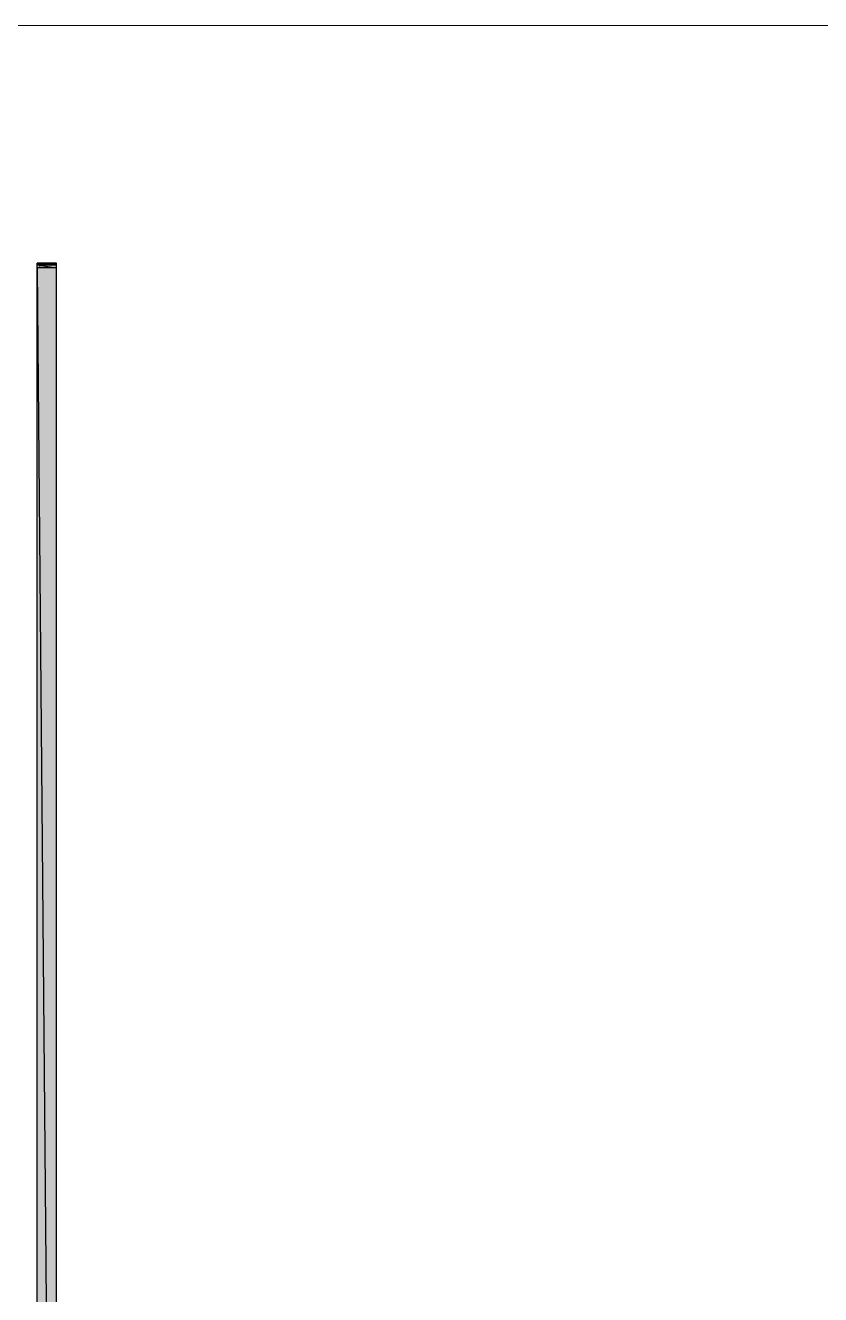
# Model space of a CAD drawing. Header units: millimetres. Extents: x 40 to 176, y -32 to 59.
# Drawn here: x 110.079 to 111.276, y 3.185 to 5.094 of the extents above; entities that cross this region are included whole.
import ezdxf

# ---------------------------------------------------------------- set-up
doc = ezdxf.new("R2010")
doc.units = ezdxf.units.MM
doc.layers.add('15 - Quadro de medição', color=6, linetype='Continuous')

msp = doc.modelspace()

# ---------------------------------------------------------------- hatches: boundary and pattern name
at = {"layer": '15 - Quadro de medição', "true_color": 0x000007}
h = msp.add_hatch(color=7, dxfattribs=at)
h.paths.add_polyline_path([(110.0967, 4.736), (110.1008, 4.736), (110.126, 4.736)])
h.paths.add_polyline_path([(110.1008, 4.736), (110.126, 4.736)])
h.paths.add_polyline_path([(110.126, 4.736), (110.1008, 4.736)])
h.paths.add_polyline_path([(110.126, 4.736), (110.1008, 4.736)])
h.paths.add_polyline_path([(110.1008, 4.736), (110.126, 4.736)])
h.paths.add_polyline_path([(110.126, 4.736), (110.1008, 4.736)])
h = msp.add_hatch(color=7, dxfattribs=at)
h.paths.add_polyline_path([(110.126, 4.736), (110.0967, 4.736), (110.126, 4.7332)])
h.paths.add_polyline_path([(110.0967, 4.736), (110.126, 4.7332), (110.0967, 4.7332)])
h.paths.add_polyline_path([(110.126, 4.7332), (110.0967, 4.7332)])
h.paths.add_polyline_path([(110.0967, 4.7332), (110.126, 4.7332)])
h.paths.add_polyline_path([(110.126, 4.7332), (110.0967, 4.7332)])
h.paths.add_polyline_path([(110.126, 4.7332), (110.0967, 4.7332)])
h = msp.add_hatch(color=7, dxfattribs=at)
h.paths.add_polyline_path([(110.126, 4.736), (110.1036, 4.736)])
h.paths.add_polyline_path([(110.1036, 4.736), (110.126, 4.736)])
h.paths.add_polyline_path([(110.126, 4.736), (110.1036, 4.736)])
h.paths.add_polyline_path([(110.126, 4.736), (110.1036, 4.736), (110.1008, 4.736)])
h = msp.add_hatch(color=7, dxfattribs=at)
h.paths.add_polyline_path([(110.126, 4.7332), (110.0967, 4.7332), (110.126, 4.729)])
h.paths.add_polyline_path([(110.0967, 4.7332), (110.126, 4.729), (110.0967, 4.729)])
h = msp.add_hatch(color=7, dxfattribs=at)
h.paths.add_polyline_path([(110.126, 4.729), (110.0967, 4.729), (110.126, 1.3852)])
h.paths.add_polyline_path([(110.0967, 4.729), (110.126, 1.3852), (110.0967, 1.3852)])

# ---------------------------------------------------------------- linework, layer by layer
at = {"layer": '15 - Quadro de medição', "color": 7, "linetype": 'Continuous', "lineweight": 20, "true_color": 0x000007}
msp.add_lwpolyline([(110.0617, 5.0936), (111.9138, 5.0936), (111.9138, 1.3852), (110.0617, 1.3852)], close=True, dxfattribs=at)
at = {"layer": '15 - Quadro de medição', "color": 7, "linetype": 'Continuous', "lineweight": -2, "true_color": 0x000007}
for points in [[(110.0967, 4.736), (110.1008, 4.736), (110.126, 4.736)], [(110.126, 4.736), (110.0967, 4.736), (110.126, 4.7332)], [(110.0967, 4.736), (110.126, 4.7332), (110.0967, 4.7332)], [(110.126, 4.736), (110.1036, 4.736), (110.1008, 4.736)], [(110.1008, 4.736), (110.126, 4.736), (110.126, 4.736)], [(110.126, 4.736), (110.126, 4.736), (110.1008, 4.736)], [(110.126, 4.736), (110.1008, 4.736)], [(110.1008, 4.736), (110.126, 4.736), (110.126, 4.736)], [(110.126, 4.736), (110.126, 4.736), (110.1008, 4.736)], [(110.126, 4.736), (110.1036, 4.736)], [(110.1036, 4.736), (110.126, 4.736), (110.126, 4.736)], [(110.126, 4.736), (110.126, 4.736), (110.1036, 4.736)], [(110.126, 4.7332), (110.0967, 4.7332)], [(110.0967, 4.7332), (110.126, 4.7332), (110.126, 4.7332)], [(110.126, 4.7332), (110.126, 4.7332), (110.0967, 4.7332)], [(110.126, 4.7332), (110.0967, 4.7332)], [(110.126, 4.7332), (110.0967, 4.7332), (110.126, 4.729)], [(110.0967, 4.7332), (110.126, 4.729), (110.0967, 4.729)], [(110.126, 4.729), (110.0967, 4.729), (110.126, 1.3852)], [(110.0967, 4.729), (110.126, 1.3852), (110.0967, 1.3852)]]:
    msp.add_lwpolyline(points, close=True, dxfattribs=at)
at = {"layer": '15 - Quadro de medição', "color": 7, "linetype": 'Continuous', "lineweight": 20, "true_color": 0x000007}
for points in [[(110.1036, 4.736), (110.126, 4.736), (110.126, 4.736)], [(110.126, 1.3852), (110.0967, 1.3852), (110.0967, 4.729)]]:
    msp.add_lwpolyline(points, dxfattribs=at)
msp.add_open_spline([(110.1064, 4.736), (110.1022, 4.736), (110.1008, 4.7332), (110.1008, 4.7304)], degree=3, dxfattribs=at)

doc.saveas('drawing.dxf')
